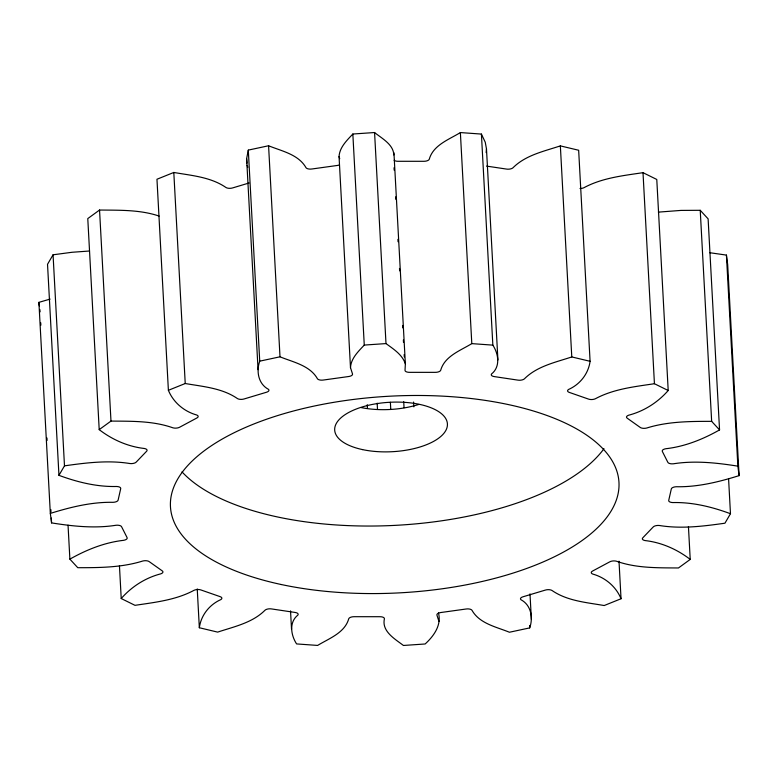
<?xml version="1.0" encoding="UTF-8"?>
<svg xmlns="http://www.w3.org/2000/svg" width="778" height="778" viewBox="0 0 778 778"><rect width="100%" height="100%" fill="white"/><g stroke="black" fill="none" stroke-linecap="round" stroke-linejoin="round"><path stroke-width="1.17" d="M393.824 154.958C393.493 144.407 381.813 138.406 374.568 132.532L352.842 134.02C346.9 140.39 339.548 147.324 339.052 156.592L350.489 367.644L352.502 373.917A4.921 2.159 -3.1 0 1 348.379 376.562L323.541 380.014A4.921 2.159 -3.1 0 1 317.473 378.798C309.926 365.388 293.131 362.178 280.002 356.81L259.726 361.157C256.147 371.281 258.257 383.904 268.449 389.321A4.921 2.159 -3.1 0 1 266.251 392.316L244.311 398.9A4.921 2.159 -3.1 0 1 237.484 398.608C222.216 388.047 202.99 386.608 185.232 383.515L168.388 390.303C173.387 402.489 184.143 411.494 196.756 415.014A4.921 2.159 -3.1 0 1 196.708 418.078L179.796 427.141A4.921 2.159 -3.1 0 1 172.891 427.812C153.072 420.781 131.706 421.258 110.982 421.083L99.205 429.641C112.333 439.735 127.923 446.621 144.445 448.498A4.921 2.159 -3.1 0 1 146.546 451.318L136.315 461.986A4.921 2.159 -3.1 0 1 130.014 463.552C108.239 459.993 86.134 462.793 64.486 465.847L58.953 475.339C77.401 482.146 96.842 486.97 116.632 486.483A4.921 2.159 -3.1 0 1 120.678 488.798L118.139 500.011A4.921 2.159 -3.1 0 1 113.043 502.316C91.619 501.898 70.633 507.1 50.327 513.412L51.572 522.904C72.84 526.268 94.605 528.641 116.039 525.257A4.921 2.159 -3.1 0 1 121.631 526.832L127.028 537.501A4.921 2.159 -3.1 0 1 123.644 540.321C104.553 542.47 86.504 549.745 69.884 559.139L77.771 567.697C99.526 567.707 121.747 567.6 142.724 561.026A4.921 2.159 -3.1 0 1 149.318 561.706L162.125 570.789A4.921 2.159 -3.1 0 1 160.783 573.843C145.418 577.811 131.657 586.631 121.222 598.535L134.993 605.333C155.046 602.328 175.935 600.081 194.072 590.288A4.921 2.159 -3.1 0 1 201.025 589.996L219.989 596.6A4.921 2.159 -3.1 0 1 220.826 599.605C209.408 604.671 200.996 615.301 199.343 627.749L217.646 632.115C234.052 626.669 252.432 622.877 265.065 610.166A4.921 2.159 -3.1 0 1 271.687 608.95L294.95 612.432A4.921 2.159 -3.1 0 1 297.877 615.077C288.764 622.39 290.953 635.227 296.583 643.921L317.628 645.429C328.977 638.456 344.81 632.942 348.748 618.734A4.921 2.159 -3.1 0 1 354.398 616.701L379.683 616.711A4.921 2.159 -3.1 0 1 384.42 618.743C381.453 631.366 395.049 639.069 403.432 645.468L425.158 643.98C433.745 636.103 441.7 625.249 438.481 612.918M393.94 152.819L405.367 363.871L405.017 370.309A4.921 2.159 -3.1 0 0 409.743 372.341L435.028 372.351A4.921 2.159 -3.1 0 0 440.679 370.318C444.617 356.11 460.45 350.596 471.799 343.623L492.844 345.131C498.484 353.825 500.662 366.662 491.55 373.975A4.921 2.159 -3.1 0 0 494.477 376.62L517.74 380.102A4.921 2.159 -3.1 0 0 524.362 378.886C536.995 366.175 555.385 362.383 571.781 356.937L590.084 361.303C588.431 373.751 580.018 384.381 568.611 389.447A4.921 2.159 -3.1 0 0 569.447 392.452L588.401 399.056A4.921 2.159 -3.1 0 0 595.355 398.764C613.492 388.971 634.381 386.724 654.434 383.719L668.205 390.517C657.77 402.421 644.009 411.241 628.643 415.209A4.921 2.159 -3.1 0 0 627.311 418.263L640.109 427.346A4.921 2.159 -3.1 0 0 646.712 428.026C667.68 421.452 689.901 421.345 711.656 421.355L719.553 429.913C702.933 439.307 684.873 446.582 665.783 448.731A4.921 2.159 -3.1 0 0 662.399 451.551L667.796 462.22A4.921 2.159 -3.1 0 0 673.398 463.795C694.832 460.411 716.596 462.793 737.865 466.148L739.1 475.64C718.794 481.952 697.808 487.154 676.383 486.736A4.921 2.159 -3.1 0 0 671.297 489.041L668.749 500.254A4.921 2.159 -3.1 0 0 672.805 502.569C692.595 502.082 712.035 506.906 730.474 513.713L724.94 523.205C703.293 526.259 681.188 529.059 659.423 525.5A4.921 2.159 -3.1 0 0 653.112 527.066L642.881 537.734A4.921 2.159 -3.1 0 0 644.981 540.554C661.514 542.431 677.093 549.317 690.222 559.411L678.455 567.969C657.731 567.794 636.355 568.271 616.536 561.239A4.921 2.159 -3.1 0 0 609.631 561.91L592.719 570.974A4.921 2.159 -3.1 0 0 592.671 574.038C605.284 577.558 616.04 586.563 621.038 598.749L604.195 605.537C586.437 602.444 567.211 601.005 551.942 590.444A4.921 2.159 -3.1 0 0 545.125 590.152L523.176 596.736A4.921 2.159 -3.1 0 0 520.978 599.731C531.18 605.148 533.29 617.771 529.701 627.895L509.425 632.242C496.296 626.874 479.501 623.664 471.964 610.253A4.921 2.159 -3.1 0 0 465.886 609.038L441.058 612.49A4.921 2.159 -3.1 0 0 436.935 615.135L438.948 621.408M350.489 367.644C350.975 358.376 358.337 351.442 364.269 345.072L385.995 343.584C393.435 349.059 402.352 354.603 405.367 363.871M486.143 152.546L486.483 148.919L485.258 142.238L481.417 134.079L460.372 132.571C449.023 139.544 433.19 145.058 429.252 159.266A4.921 2.159 -3.1 0 1 423.602 161.299L398.317 161.289A4.921 2.159 -3.1 0 1 394.154 160.317M258.063 369.696L246.626 158.644L248.299 150.105L268.575 145.758C281.704 151.127 298.499 154.336 306.036 167.747A4.921 2.159 -3.1 0 0 312.114 168.962L336.942 165.51A4.921 2.159 -3.1 0 0 339.276 164.955M89.519 251.012L72.014 252.276L53.06 254.795L47.526 264.287L58.953 475.339M159.14 216.08C140.021 209.613 119.462 210.284 99.545 210.031L87.778 218.589L99.205 429.641M249.048 182.995L232.875 187.848A4.921 2.159 -3.1 0 1 226.058 187.556C210.789 176.995 191.563 175.556 173.805 172.463L156.962 179.251L168.388 390.303M590.084 361.303L578.657 150.251L560.355 145.885C543.948 151.331 525.568 155.123 512.935 167.834A4.921 2.159 -3.1 0 1 506.313 169.05L486.542 166.093M50.327 513.412L38.9 302.36L50.123 299.083M668.205 390.517L656.778 179.465L643.007 172.667C622.954 175.672 602.065 177.919 583.928 187.712A4.921 2.159 -3.1 0 1 580.009 188.5M658.383 212.122L680.964 210.41L700.229 210.303L708.116 218.861L719.553 429.913M709.818 252.724L726.428 255.096L727.673 264.588L739.1 475.64M247.151 165.374L247.832 167.241M339.052 156.592L339.723 158.683M38.9 302.36L39.367 305.919M39.824 309.479L40.135 311.852M246.626 158.644L246.976 163.127M726.428 255.096L737.865 466.148M728.568 478.538L730.474 513.713M700.229 210.303L711.656 421.355M688.442 526.657L690.222 559.411M643.007 172.667L654.434 383.719M619.006 561.152L621.038 598.749M560.355 145.885L571.781 356.937M529.993 593.886L531.374 619.356M529.575 625.463L529.701 627.895M486.483 148.919L497.91 359.971M481.417 134.079L492.844 345.131M460.372 132.571L471.799 343.623M413.585 402.031L413.847 406.855M394.047 167.747L394.174 170.168M395.623 196.853L395.749 199.285M397.918 239.313L398.054 241.734M399.493 268.42L399.629 270.841M402.586 325.428L402.712 327.849M403.374 339.986L403.5 342.408M404.161 354.535L404.288 356.966M403.724 401.672L404.045 407.701M390.381 402.284L390.77 409.52M374.568 132.532L385.995 343.584M377.165 403.189L377.495 409.218M352.842 134.02L364.269 345.072M367.255 404.686L367.449 408.304M268.575 145.758L280.002 356.81M290.534 610.895L291.517 629.081M248.299 150.105L259.726 361.157M197.242 588.936L199.343 627.749M173.805 172.463L185.232 383.515M119.452 565.781L121.222 598.535M99.545 210.031L110.982 421.083M68.036 525.169L69.884 559.139M53.06 254.795L64.486 465.847M40.728 322.773L40.864 325.194M46.972 438.004L47.098 440.426M50.842 509.561L50.978 511.992M51.309 518.051L51.572 522.904M418.69 404.463A56.434 24.74 -3.1 0 1 361.323 407.614M603.981 448.692A224.579 98.446 -3.1 0 1 396.77 525.276A224.579 98.446 -3.1 0 1 182.013 471.867M281.412 584.55A224.579 98.446 -3.1 0 0 619.025 485.307A224.579 98.446 -3.1 0 0 283.717 413.731A224.579 98.446 -3.1 0 0 281.412 584.55M362.587 449.616A56.434 24.74 -3.1 0 0 447.428 424.671A56.434 24.74 -3.1 0 0 363.161 406.68A56.434 24.74 -3.1 0 0 362.587 449.616"/></g></svg>
